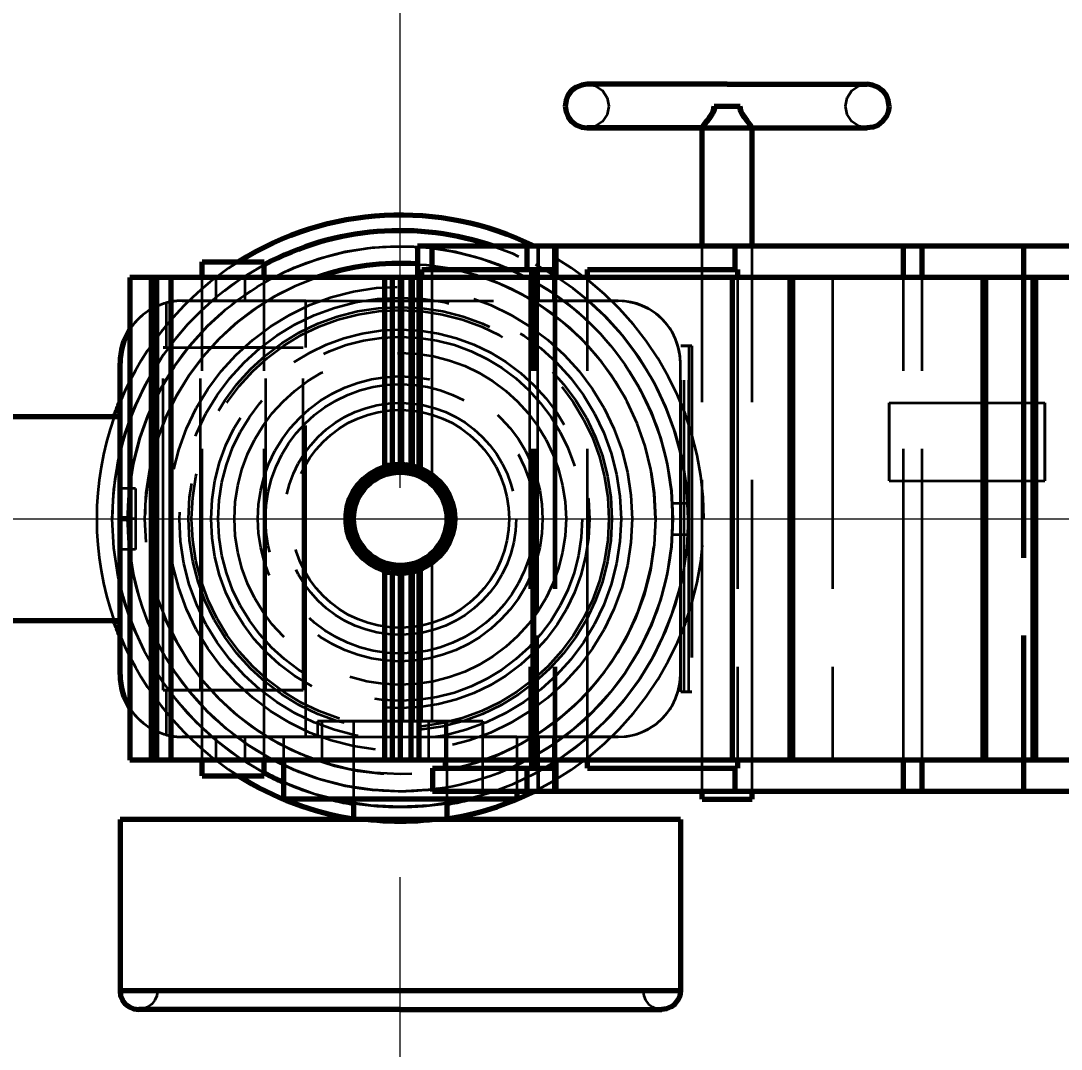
# Model space of a CAD drawing. Header units: millimetres. Extents: x 0 to 2208, y 0 to 420.
# Drawn here: x 99.14 to 112.51, y 73.36 to 86.56 of the extents above; entities that cross this region are included whole.
import ezdxf

# ---------------------------------------------------------------- set-up
doc = ezdxf.new("R2010")
doc.units = ezdxf.units.MM
doc.linetypes.add('IRAM-E-TRAZOS', pattern=[5, 4, -1])
doc.linetypes.add('IRAM-F-TRAZO-PUNTO', pattern=[20, 15, -2, 1, -2])
for name, color, linetype, lineweight in [('01-VISIBLE', 7, 'CONTINUOUS', 70), ('02-OCULTA', 4, 'IRAM-E-TRAZOS', 35), ('03-EJE', 1, 'IRAM-F-TRAZO-PUNTO', 18), ('04-COTA', 3, 'CONTINUOUS', 18)]:
    doc.layers.add(name, color=color, linetype=linetype, lineweight=lineweight)
doc.styles.add('ISO3098', font='isocpeur.ttf')
doc.dimstyles.new('FLAMA-IRAM', dxfattribs={"dimtxt": 3.5, "dimasz": 3.5, "dimexe": 2, "dimexo": 1.5, "dimgap": 1, "dimtad": 1, "dimdec": 1, "dimtxsty": 'ISO3098', "dimblk": 'IRAM_FLECHA', "dimblk1": 'IRAM_FLECHA', "dimblk2": 'IRAM_FLECHA', "dimcen": 2.5, "dimclrd": 256, "dimclre": 256, "dimclrt": 256, "dimazin": 3, "dimtfac": 1, "dimtmove": 0, "dimatfit": 3, "dimlwd": 18, "dimlwe": 18})

# ---------------------------------------------------------------- blocks, each defined once
blk = doc.blocks.new('IRAM_FLECHA')
blk.add_solid([(0, 0), (-1, 0.125), (-1, -0.125)])

msp = doc.modelspace()

# ---------------------------------------------------------------- linework, layer by layer
at = {"layer": '01-VISIBLE'}
for p, q in [((107.893, 83.668), (107.893, 85.189)), ((108.533, 83.668), (108.533, 85.189)), ((104.419, 83.668), (104.233, 83.668)), ((104.233, 83.668), (104.233, 83.268)), ((104.419, 83.668), (104.419, 83.368)), ((105.639, 83.668), (104.419, 83.668)), ((105.639, 83.668), (105.639, 83.368)), ((106.011, 83.668), (105.639, 83.668)), ((108.315, 83.668), (106.011, 83.668)), ((106.011, 83.668), (106.011, 83.268)), ((108.315, 83.368), (108.315, 83.668)), ((110.481, 83.668), (108.315, 83.668)), ((110.481, 83.268), (110.481, 83.668)), ((110.719, 83.668), (110.481, 83.668)), ((110.719, 83.268), (110.719, 83.668)), ((114.071, 83.668), (110.719, 83.668)), ((101.467, 83.268), (101.467, 83.468)), ((102.267, 83.268), (102.267, 83.468)), ((104.289, 83.268), (104.289, 83.368)), ((104.289, 83.368), (104.419, 83.368)), ((104.419, 83.368), (105.639, 83.368)), ((105.639, 83.368), (105.986, 83.368)), ((105.702, 83.268), (105.702, 83.368)), ((105.714, 83.268), (105.714, 83.368)), ((105.725, 83.268), (105.725, 83.368)), ((105.736, 83.268), (105.736, 83.368)), ((105.746, 83.268), (105.746, 83.368)), ((105.986, 83.368), (105.986, 83.268)), ((106.417, 83.268), (106.417, 83.368)), ((106.417, 83.368), (108.315, 83.368)), ((108.315, 83.368), (108.348, 83.368)), ((108.348, 83.368), (108.348, 83.268)), ((100.813, 83.268), (100.541, 83.268)), ((100.541, 83.268), (100.541, 77.068)), ((100.881, 83.268), (100.813, 83.268)), ((100.813, 83.268), (100.813, 77.068)), ((101.067, 83.268), (100.881, 83.268)), ((100.881, 83.268), (100.881, 77.068)), ((103.809, 83.268), (101.067, 83.268)), ((101.067, 83.268), (101.067, 77.068)), ((103.911, 83.268), (103.809, 83.268)), ((103.809, 83.268), (103.809, 80.837)), ((104.013, 83.268), (103.911, 83.268)), ((103.911, 83.268), (103.911, 80.86)), ((104.149, 83.268), (104.013, 83.268)), ((104.013, 83.268), (104.013, 80.868)), ((104.251, 83.268), (104.149, 83.268)), ((104.149, 83.268), (104.149, 80.854)), ((108.281, 83.268), (104.251, 83.268)), ((104.251, 83.268), (104.251, 80.826)), ((108.281, 77.068), (108.281, 83.268)), ((109.025, 83.268), (108.281, 83.268)), ((109.025, 77.068), (109.025, 83.268)), ((109.059, 83.268), (109.025, 83.268)), ((111.497, 83.268), (109.059, 83.268)), ((109.059, 77.068), (109.059, 83.268)), ((111.531, 83.268), (111.497, 83.268)), ((111.497, 83.268), (111.497, 77.068)), ((112.141, 83.268), (111.531, 83.268)), ((111.531, 83.268), (111.531, 77.068)), ((112.175, 83.268), (112.141, 83.268)), ((112.141, 83.268), (112.141, 77.068)), ((112.751, 83.268), (112.175, 83.268)), ((112.175, 83.268), (112.175, 77.068)), ((100.413, 80.168), (100.413, 82.168)), ((100.413, 81.478), (98.833, 81.478)), ((100.413, 78.168), (100.413, 80.168)), ((100.541, 80.168), (100.413, 80.168)), ((103.809, 79.498), (103.809, 77.068)), ((103.911, 79.475), (103.911, 77.068)), ((104.013, 79.468), (104.013, 77.068)), ((104.149, 79.481), (104.149, 77.068)), ((104.251, 79.509), (104.251, 77.068)), ((100.413, 78.858), (98.833, 78.858)), ((100.813, 77.068), (100.541, 77.068)), ((100.881, 77.068), (100.813, 77.068)), ((101.067, 77.068), (100.881, 77.068)), ((103.809, 77.068), (101.067, 77.068)), ((101.467, 76.868), (101.467, 77.068)), ((102.267, 76.868), (102.267, 77.068)), ((102.513, 77.068), (102.513, 76.568)), ((103.911, 77.068), (103.809, 77.068)), ((104.013, 77.068), (103.911, 77.068)), ((104.149, 77.068), (104.013, 77.068)), ((104.251, 77.068), (104.149, 77.068)), ((108.281, 77.068), (104.251, 77.068)), ((104.591, 77.068), (104.591, 76.968)), ((105.702, 76.968), (105.702, 77.068)), ((105.714, 76.968), (105.714, 77.068)), ((105.725, 76.968), (105.725, 77.068)), ((105.736, 76.968), (105.736, 77.068)), ((105.746, 76.968), (105.746, 77.068)), ((105.986, 77.068), (105.986, 76.968)), ((106.011, 77.068), (106.011, 76.668)), ((106.417, 76.968), (106.417, 77.068)), ((109.025, 77.068), (108.281, 77.068)), ((108.348, 77.068), (108.348, 76.968)), ((109.059, 77.068), (109.025, 77.068)), ((111.497, 77.068), (109.059, 77.068)), ((110.481, 76.668), (110.481, 77.068)), ((110.719, 76.668), (110.719, 77.068)), ((111.531, 77.068), (111.497, 77.068)), ((112.141, 77.068), (111.531, 77.068)), ((112.175, 77.068), (112.141, 77.068)), ((112.751, 77.068), (112.175, 77.068)), ((104.427, 76.968), (105.639, 76.968)), ((104.427, 76.968), (104.427, 76.668)), ((105.639, 76.968), (105.986, 76.968)), ((105.639, 76.968), (105.639, 76.668)), ((106.417, 76.968), (108.315, 76.968)), ((108.315, 76.668), (108.315, 76.968)), ((108.315, 76.968), (108.348, 76.968)), ((105.639, 76.668), (104.427, 76.668)), ((105.513, 76.668), (105.513, 76.568)), ((106.011, 76.668), (105.639, 76.668)), ((108.315, 76.668), (106.011, 76.668)), ((107.893, 76.568), (107.893, 76.668)), ((110.481, 76.668), (108.315, 76.668)), ((108.533, 76.568), (108.533, 76.668)), ((110.719, 76.668), (110.481, 76.668)), ((114.071, 76.668), (110.719, 76.668)), ((103.413, 76.568), (103.413, 76.308)), ((104.613, 76.568), (104.613, 76.308)), ((100.413, 76.308), (100.413, 74.108)), ((107.613, 76.308), (107.613, 74.108))]:
    msp.add_line(p, q, dxfattribs=at)
for points in [[(106.413, 85.748), (106.341, 85.738), (106.273, 85.71), (106.215, 85.666), (106.171, 85.608), (106.143, 85.54), (106.133, 85.468)], [(108.213, 85.748), (108.113, 85.748), (108.013, 85.748), (107.913, 85.748), (107.813, 85.748), (107.713, 85.748), (107.613, 85.748), (107.513, 85.748), (107.413, 85.748), (107.313, 85.748), (107.213, 85.748), (107.113, 85.748), (107.013, 85.748), (106.913, 85.748), (106.813, 85.748), (106.713, 85.748), (106.613, 85.748), (106.513, 85.748), (106.413, 85.748)], [(108.213, 85.748), (108.313, 85.748), (108.413, 85.748), (108.513, 85.748), (108.613, 85.748), (108.713, 85.748), (108.813, 85.748), (108.913, 85.748), (109.013, 85.748), (109.113, 85.748), (109.213, 85.748), (109.313, 85.748), (109.413, 85.748), (109.513, 85.748), (109.613, 85.748), (109.713, 85.748), (109.813, 85.748), (109.913, 85.748), (110.013, 85.748)], [(110.293, 85.468), (110.283, 85.54), (110.255, 85.608), (110.211, 85.666), (110.153, 85.71), (110.085, 85.738), (110.013, 85.748)], [(110.013, 85.748), (110.013, 85.748), (110.013, 85.748), (110.013, 85.748), (110.013, 85.748), (110.013, 85.748), (110.013, 85.748)], [(106.133, 85.468), (106.143, 85.395), (106.171, 85.328), (106.215, 85.27), (106.273, 85.225), (106.341, 85.197), (106.413, 85.188)], [(107.893, 85.189), (107.922, 85.234), (107.954, 85.277), (107.986, 85.321), (108.015, 85.366), (108.037, 85.415), (108.047, 85.468)], [(108.047, 85.468), (108.074, 85.468), (108.102, 85.468), (108.13, 85.468), (108.158, 85.468), (108.185, 85.468), (108.213, 85.468)], [(108.213, 85.468), (108.241, 85.468), (108.268, 85.468), (108.296, 85.468), (108.324, 85.468), (108.352, 85.468), (108.379, 85.468)], [(108.533, 85.189), (108.504, 85.234), (108.472, 85.277), (108.44, 85.321), (108.411, 85.366), (108.389, 85.415), (108.379, 85.468)], [(110.293, 85.468), (110.283, 85.395), (110.255, 85.328), (110.211, 85.27), (110.153, 85.225), (110.085, 85.197), (110.013, 85.188)], [(107.893, 85.188), (107.787, 85.188), (107.682, 85.188), (107.576, 85.188), (107.47, 85.188), (107.364, 85.188), (107.259, 85.188), (107.153, 85.188), (107.047, 85.188), (106.942, 85.188), (106.836, 85.188), (106.73, 85.188), (106.624, 85.188), (106.519, 85.188), (106.413, 85.188)], [(106.413, 85.188), (106.514, 85.188), (106.615, 85.188), (106.716, 85.188), (106.817, 85.188), (106.917, 85.188), (107.018, 85.188), (107.119, 85.188), (107.22, 85.188), (107.321, 85.188), (107.422, 85.188), (107.523, 85.188), (107.624, 85.188), (107.725, 85.188), (107.825, 85.188), (107.926, 85.188), (108.027, 85.188), (108.128, 85.188), (108.229, 85.188), (108.33, 85.188), (108.431, 85.188), (108.532, 85.188)], [(107.894, 85.188), (107.894, 85.188), (107.894, 85.188), (107.893, 85.188), (107.893, 85.188), (107.893, 85.189), (107.893, 85.189)], [(108.532, 85.188), (108.532, 85.188), (108.532, 85.188), (108.533, 85.188), (108.533, 85.188), (108.533, 85.189), (108.533, 85.189)], [(108.533, 85.188), (108.639, 85.188), (108.744, 85.188), (108.85, 85.188), (108.956, 85.188), (109.062, 85.188), (109.167, 85.188), (109.273, 85.188), (109.379, 85.188), (109.484, 85.188), (109.59, 85.188), (109.696, 85.188), (109.802, 85.188), (109.907, 85.188), (110.013, 85.188)], [(101.467, 83.468), (101.534, 83.468), (101.6, 83.468), (101.667, 83.468), (101.734, 83.468), (101.8, 83.468), (101.867, 83.468)], [(101.867, 83.468), (101.934, 83.468), (102, 83.468), (102.067, 83.468), (102.134, 83.468), (102.2, 83.468), (102.267, 83.468)], [(103.809, 79.498), (103.712, 79.537), (103.622, 79.59), (103.54, 79.655), (103.468, 79.732), (103.408, 79.817), (103.362, 79.911), (103.333, 80.012), (103.318, 80.115), (103.318, 80.22), (103.333, 80.323), (103.362, 80.424), (103.408, 80.518), (103.468, 80.604), (103.54, 80.68), (103.622, 80.745), (103.712, 80.798), (103.809, 80.837)], [(103.911, 80.86), (103.928, 80.862), (103.945, 80.864), (103.962, 80.866), (103.979, 80.867), (103.996, 80.867), (104.013, 80.868)], [(104.013, 80.868), (104.036, 80.867), (104.059, 80.866), (104.081, 80.864), (104.104, 80.862), (104.127, 80.858), (104.149, 80.854)], [(104.149, 80.854), (104.166, 80.851), (104.183, 80.846), (104.201, 80.842), (104.217, 80.837), (104.234, 80.832), (104.251, 80.826)], [(104.251, 80.826), (104.348, 80.781), (104.438, 80.723), (104.518, 80.652), (104.586, 80.57), (104.64, 80.477), (104.68, 80.378), (104.704, 80.274), (104.713, 80.168)], [(104.713, 80.168), (104.704, 80.061), (104.68, 79.957), (104.64, 79.858), (104.586, 79.765), (104.518, 79.683), (104.438, 79.612), (104.348, 79.554), (104.251, 79.509)], [(104.013, 79.468), (103.996, 79.468), (103.979, 79.468), (103.962, 79.469), (103.945, 79.471), (103.928, 79.473), (103.911, 79.475)], [(104.149, 79.481), (104.127, 79.477), (104.104, 79.474), (104.081, 79.471), (104.059, 79.469), (104.036, 79.468), (104.013, 79.468)], [(104.251, 79.509), (104.234, 79.503), (104.217, 79.498), (104.201, 79.493), (104.183, 79.489), (104.166, 79.485), (104.149, 79.481)], [(104.295, 79.527), (104.294, 79.527), (104.293, 79.526), (104.292, 79.526), (104.291, 79.525), (104.29, 79.525), (104.289, 79.524)], [(101.467, 76.868), (101.534, 76.868), (101.6, 76.868), (101.667, 76.868), (101.734, 76.868), (101.8, 76.868), (101.867, 76.868)], [(101.867, 76.868), (101.934, 76.868), (102, 76.868), (102.067, 76.868), (102.134, 76.868), (102.2, 76.868), (102.267, 76.868)], [(105.513, 76.568), (105.413, 76.568), (105.313, 76.568), (105.213, 76.568), (105.113, 76.568), (105.013, 76.568), (104.913, 76.568), (104.813, 76.568), (104.713, 76.568), (104.613, 76.568), (104.513, 76.568), (104.413, 76.568), (104.313, 76.568), (104.213, 76.568), (104.113, 76.568), (104.013, 76.568), (103.913, 76.568), (103.813, 76.568), (103.713, 76.568), (103.613, 76.568), (103.513, 76.568), (103.413, 76.568), (103.313, 76.568), (103.213, 76.568), (103.113, 76.568), (103.013, 76.568), (102.913, 76.568), (102.813, 76.568), (102.713, 76.568), (102.613, 76.568), (102.513, 76.568)], [(107.893, 76.568), (107.946, 76.568), (108, 76.568), (108.053, 76.568), (108.106, 76.568), (108.16, 76.568), (108.213, 76.568)], [(108.213, 76.568), (108.266, 76.568), (108.32, 76.568), (108.373, 76.568), (108.426, 76.568), (108.48, 76.568), (108.533, 76.568)], [(107.613, 76.308), (107.513, 76.308), (107.413, 76.308), (107.313, 76.308), (107.213, 76.308), (107.113, 76.308), (107.013, 76.308), (106.913, 76.308), (106.813, 76.308), (106.713, 76.308), (106.613, 76.308), (106.513, 76.308), (106.413, 76.308), (106.313, 76.308), (106.213, 76.308), (106.113, 76.308), (106.013, 76.308), (105.913, 76.308), (105.813, 76.308), (105.713, 76.308), (105.613, 76.308), (105.513, 76.308), (105.413, 76.308), (105.313, 76.308), (105.213, 76.308), (105.113, 76.308), (105.013, 76.308), (104.913, 76.308), (104.813, 76.308), (104.713, 76.308), (104.613, 76.308), (104.513, 76.308), (104.413, 76.308), (104.313, 76.308), (104.213, 76.308), (104.113, 76.308), (104.013, 76.308), (103.913, 76.308), (103.813, 76.308), (103.713, 76.308), (103.613, 76.308), (103.513, 76.308), (103.413, 76.308), (103.313, 76.308), (103.213, 76.308), (103.113, 76.308), (103.013, 76.308), (102.913, 76.308), (102.813, 76.308), (102.713, 76.308), (102.613, 76.308), (102.513, 76.308), (102.413, 76.308), (102.313, 76.308), (102.213, 76.308), (102.113, 76.308), (102.013, 76.308), (101.913, 76.308), (101.813, 76.308), (101.713, 76.308), (101.613, 76.308), (101.513, 76.308), (101.413, 76.308), (101.313, 76.308), (101.213, 76.308), (101.113, 76.308), (101.013, 76.308), (100.913, 76.308), (100.813, 76.308), (100.713, 76.308), (100.613, 76.308), (100.513, 76.308), (100.413, 76.308)], [(104.013, 74.108), (103.913, 74.108), (103.813, 74.108), (103.713, 74.108), (103.613, 74.108), (103.513, 74.108), (103.413, 74.108), (103.313, 74.108), (103.213, 74.108), (103.113, 74.108), (103.013, 74.108), (102.913, 74.108), (102.813, 74.108), (102.713, 74.108), (102.613, 74.108), (102.513, 74.108), (102.413, 74.108), (102.313, 74.108), (102.213, 74.108), (102.113, 74.108), (102.013, 74.108), (101.913, 74.108), (101.813, 74.108), (101.713, 74.108), (101.613, 74.108), (101.513, 74.108), (101.413, 74.108), (101.313, 74.108), (101.213, 74.108), (101.113, 74.108), (101.013, 74.108), (100.913, 74.108), (100.813, 74.108), (100.713, 74.108), (100.613, 74.108), (100.513, 74.108), (100.413, 74.108)], [(100.413, 74.108), (100.421, 74.045), (100.445, 73.988), (100.483, 73.938), (100.533, 73.9), (100.591, 73.876), (100.653, 73.868)], [(107.613, 74.108), (107.513, 74.108), (107.413, 74.108), (107.313, 74.108), (107.213, 74.108), (107.113, 74.108), (107.013, 74.108), (106.913, 74.108), (106.813, 74.108), (106.713, 74.108), (106.613, 74.108), (106.513, 74.108), (106.413, 74.108), (106.313, 74.108), (106.213, 74.108), (106.113, 74.108), (106.013, 74.108), (105.913, 74.108), (105.813, 74.108), (105.713, 74.108), (105.613, 74.108), (105.513, 74.108), (105.413, 74.108), (105.313, 74.108), (105.213, 74.108), (105.113, 74.108), (105.013, 74.108), (104.913, 74.108), (104.813, 74.108), (104.713, 74.108), (104.613, 74.108), (104.513, 74.108), (104.413, 74.108), (104.313, 74.108), (104.213, 74.108), (104.113, 74.108), (104.013, 74.108)], [(107.613, 74.108), (107.605, 74.045), (107.581, 73.988), (107.543, 73.938), (107.493, 73.9), (107.435, 73.876), (107.373, 73.868)], [(104.013, 73.868), (103.911, 73.868), (103.809, 73.868), (103.708, 73.868), (103.606, 73.868), (103.504, 73.868), (103.402, 73.868), (103.3, 73.868), (103.198, 73.868), (103.097, 73.868), (102.995, 73.868), (102.893, 73.868), (102.791, 73.868), (102.689, 73.868), (102.588, 73.868), (102.486, 73.868), (102.384, 73.868), (102.282, 73.868), (102.18, 73.868), (102.078, 73.868), (101.977, 73.868), (101.875, 73.868), (101.773, 73.868), (101.671, 73.868), (101.569, 73.868), (101.468, 73.868), (101.366, 73.868), (101.264, 73.868), (101.162, 73.868), (101.06, 73.868), (100.958, 73.868), (100.857, 73.868), (100.755, 73.868), (100.653, 73.868)], [(100.653, 73.868), (100.653, 73.868), (100.653, 73.868), (100.653, 73.868), (100.653, 73.868), (100.653, 73.868), (100.653, 73.868)], [(104.013, 73.868), (104.115, 73.868), (104.217, 73.868), (104.318, 73.868), (104.42, 73.868), (104.522, 73.868), (104.624, 73.868), (104.726, 73.868), (104.828, 73.868), (104.929, 73.868), (105.031, 73.868), (105.133, 73.868), (105.235, 73.868), (105.337, 73.868), (105.438, 73.868), (105.54, 73.868), (105.642, 73.868), (105.744, 73.868), (105.846, 73.868), (105.948, 73.868), (106.049, 73.868), (106.151, 73.868), (106.253, 73.868), (106.355, 73.868), (106.457, 73.868), (106.558, 73.868), (106.66, 73.868), (106.762, 73.868), (106.864, 73.868), (106.966, 73.868), (107.068, 73.868), (107.169, 73.868), (107.271, 73.868), (107.373, 73.868)]]:
    msp.add_lwpolyline(points, dxfattribs=at)
for radius in [0.64, 0.6]:
    msp.add_circle((104.013, 80.168), radius, dxfattribs=at)
for centre, radius, start, end in [((104.013, 80.168), 19.36, 10.4155, 174.8435), ((104.013, 80.168), 19.12, 10.5477, 174.7786), ((104.013, 80.168), 19, 10.6151, 174.7456), ((104.013, 80.168), 3.9, 63.823, 122.2042), ((104.013, 80.168), 3.7, 71.0754, 118.1572), ((104.013, 80.168), 3.28, 86.1541, 109.0697), ((101.213, 82.168), 0.8, 147.1401, 180), ((104.013, 80.168), 3.9, 157.3801, 160.3729), ((104.013, 80.168), 0.7, 98.3786, 106.9435), ((104.013, 80.168), 0.7, -106.9435, -98.3786), ((104.013, 80.168), 3.9, -160.3729, -157.3801), ((104.013, 80.168), 19.36, -174.8435, -10.4155), ((104.013, 80.168), 19.12, -174.7786, -10.5477), ((104.013, 80.168), 19, -174.7456, -10.6151), ((101.213, 78.168), 0.8, 180, -147.1401), ((104.013, 80.168), 3.9, -122.2042, -98.8499), ((104.013, 80.168), 3.7, -118.1572, -113.9165), ((104.013, 80.168), 3.9, -81.1501, -63.823), ((104.013, 80.168), 3.7, -103.3512, -99.3324), ((104.013, 80.168), 3.7, -80.6676, -76.6488)]:
    msp.add_arc(centre, radius, start, end, dxfattribs=at)
at = {"layer": '02-OCULTA'}
for p, q in [((104.233, 83.668), (104.419, 83.668)), ((104.419, 83.668), (105.775, 83.668)), ((104.419, 83.668), (104.419, 80.738)), ((105.775, 83.668), (105.775, 76.668)), ((105.775, 83.668), (105.791, 83.668)), ((105.791, 83.668), (105.791, 82.968)), ((105.791, 83.668), (105.977, 83.668)), ((105.977, 83.668), (105.977, 82.968)), ((105.977, 83.668), (112.005, 83.668)), ((107.893, 76.668), (107.893, 83.668)), ((107.893, 76.668), (107.893, 83.668)), ((108.533, 76.668), (108.533, 83.668)), ((108.533, 76.668), (108.533, 83.668)), ((112.005, 83.668), (112.039, 83.668)), ((112.005, 83.668), (112.005, 76.668)), ((112.039, 83.668), (112.717, 83.668)), ((112.039, 83.668), (112.039, 76.668)), ((105.702, 83.368), (104.289, 83.368)), ((105.714, 83.368), (105.702, 83.368)), ((105.725, 83.368), (105.714, 83.368)), ((105.736, 83.368), (105.725, 83.368)), ((105.746, 83.368), (105.736, 83.368)), ((105.986, 83.368), (105.746, 83.368)), ((108.348, 83.368), (106.417, 83.368)), ((100.541, 83.268), (100.881, 83.268)), ((100.881, 83.268), (101.067, 83.268)), ((100.881, 83.268), (100.881, 77.068)), ((100.881, 83.268), (100.881, 77.068)), ((101.067, 83.268), (101.643, 83.268)), ((101.067, 83.268), (101.067, 82.954)), ((101.467, 77.068), (101.467, 83.268)), ((101.467, 77.068), (101.467, 83.268)), ((101.643, 83.268), (102.015, 83.268)), ((101.643, 83.268), (101.643, 82.968)), ((102.015, 83.268), (103.911, 83.268)), ((102.015, 83.268), (102.015, 82.968)), ((102.267, 77.068), (102.267, 83.268)), ((102.267, 77.068), (102.267, 83.268)), ((103.911, 83.268), (104.047, 83.268)), ((103.911, 83.268), (103.911, 80.86)), ((104.047, 83.268), (104.183, 83.268)), ((104.047, 83.268), (104.047, 80.867)), ((104.183, 83.268), (105.673, 83.268)), ((104.183, 83.268), (104.183, 80.847)), ((104.233, 83.268), (104.233, 80.832)), ((104.289, 80.811), (104.289, 83.268)), ((105.673, 83.268), (109.567, 83.268)), ((105.673, 83.268), (105.673, 77.068)), ((105.702, 77.068), (105.702, 83.268)), ((105.714, 77.068), (105.714, 83.268)), ((105.725, 77.068), (105.725, 83.268)), ((105.736, 77.068), (105.736, 83.268)), ((105.746, 77.068), (105.746, 83.268)), ((105.986, 83.268), (105.986, 77.068)), ((106.011, 83.268), (106.011, 77.068)), ((106.417, 77.068), (106.417, 83.268)), ((108.348, 83.268), (108.348, 77.068)), ((109.567, 83.268), (123.113, 83.268)), ((109.567, 83.268), (109.567, 77.068)), ((110.481, 77.068), (110.481, 83.268)), ((110.719, 77.068), (110.719, 83.268)), ((101.006, 82.94), (101.006, 82.368)), ((101.213, 82.968), (106.813, 82.968)), ((101.213, 82.968), (106.813, 82.968)), ((101.643, 82.968), (101.213, 82.968)), ((101.213, 82.968), (102.799, 82.968)), ((102.015, 82.968), (101.643, 82.968)), ((102.799, 82.968), (102.015, 82.968)), ((102.799, 77.368), (102.799, 82.968)), ((105.776, 82.968), (106.813, 82.968)), ((105.791, 82.968), (105.776, 82.968)), ((105.776, 82.968), (105.776, 77.368)), ((105.977, 82.968), (105.791, 82.968)), ((106.813, 82.968), (105.977, 82.968)), ((100.967, 77.968), (100.967, 82.368)), ((100.967, 82.368), (102.767, 82.368)), ((100.967, 77.968), (100.967, 82.368)), ((101.006, 82.368), (100.967, 82.368)), ((100.967, 77.968), (100.967, 82.368)), ((101.006, 82.368), (102.767, 82.368)), ((101.447, 77.968), (101.447, 82.368)), ((102.287, 77.968), (102.287, 82.368)), ((102.767, 77.968), (102.767, 82.368)), ((102.767, 77.968), (102.767, 82.368)), ((107.619, 77.948), (107.619, 82.388)), ((107.619, 82.388), (107.659, 82.388)), ((107.719, 82.388), (107.619, 82.388)), ((107.659, 77.948), (107.659, 82.388)), ((107.659, 82.388), (107.759, 82.388)), ((107.719, 77.948), (107.719, 82.388)), ((107.719, 82.388), (107.719, 77.948)), ((107.759, 82.388), (107.719, 82.388)), ((107.759, 82.388), (107.759, 77.948)), ((107.759, 82.388), (107.759, 77.948)), ((100.413, 80.559), (100.413, 82.168)), ((107.613, 78.168), (107.613, 82.168)), ((107.613, 78.168), (107.613, 82.168)), ((107.613, 78.168), (107.613, 82.168)), ((110.293, 81.658), (112.293, 81.658)), ((110.293, 80.658), (112.293, 80.658)), ((100.613, 80.559), (100.413, 80.559)), ((100.613, 80.559), (100.613, 79.776)), ((107.513, 80.368), (107.708, 80.368)), ((107.513, 80.368), (107.708, 80.368)), ((107.513, 79.968), (107.513, 80.368)), ((107.513, 79.968), (107.513, 80.368)), ((100.613, 80.168), (100.541, 80.168)), ((107.513, 79.968), (107.708, 79.968)), ((107.513, 79.968), (107.708, 79.968)), ((100.413, 78.168), (100.413, 79.776)), ((100.613, 79.776), (100.413, 79.776)), ((104.419, 79.597), (104.419, 77.568)), ((103.911, 79.475), (103.911, 77.568)), ((104.047, 79.468), (104.047, 77.568)), ((104.183, 79.489), (104.183, 77.568)), ((104.233, 79.503), (104.233, 77.568)), ((104.289, 77.568), (104.289, 79.524)), ((100.967, 77.968), (102.767, 77.968)), ((101.006, 77.968), (100.967, 77.968)), ((101.006, 77.968), (101.006, 77.395)), ((101.006, 77.968), (102.767, 77.968)), ((107.619, 77.948), (107.659, 77.948)), ((107.719, 77.948), (107.619, 77.948)), ((107.659, 77.948), (107.759, 77.948)), ((107.759, 77.948), (107.719, 77.948)), ((102.952, 77.568), (102.952, 77.368)), ((102.952, 77.568), (105.074, 77.568)), ((103.006, 77.568), (103.911, 77.568)), ((103.006, 77.568), (103.006, 77.068)), ((103.413, 77.568), (103.413, 76.568)), ((103.413, 77.568), (103.413, 76.568)), ((103.911, 77.568), (104.047, 77.568)), ((104.013, 77.568), (104.013, 77.368)), ((104.047, 77.568), (104.183, 77.568)), ((104.183, 77.568), (104.378, 77.568)), ((104.233, 77.568), (104.419, 77.568)), ((104.289, 77.568), (104.233, 77.568)), ((104.591, 77.568), (104.289, 77.568)), ((104.378, 77.568), (104.378, 77.068)), ((104.419, 77.568), (105.068, 77.568)), ((104.591, 77.568), (104.591, 77.068)), ((104.613, 77.568), (104.613, 76.568)), ((104.613, 77.568), (104.613, 76.568)), ((105.068, 77.568), (105.068, 76.668)), ((105.074, 77.568), (105.074, 77.368)), ((101.067, 77.381), (101.067, 77.068)), ((101.213, 77.368), (102.952, 77.368)), ((101.213, 77.368), (104.013, 77.368)), ((101.643, 77.368), (101.213, 77.368)), ((101.213, 77.368), (102.799, 77.368)), ((101.643, 77.368), (101.643, 77.068)), ((102.015, 77.368), (101.643, 77.368)), ((102.799, 77.368), (102.015, 77.368)), ((102.015, 77.368), (102.015, 77.068)), ((102.513, 77.368), (102.513, 77.068)), ((104.013, 77.368), (106.813, 77.368)), ((105.074, 77.368), (106.813, 77.368)), ((105.513, 77.368), (105.513, 76.668)), ((105.776, 77.368), (106.813, 77.368)), ((105.791, 77.368), (105.776, 77.368)), ((105.977, 77.368), (105.791, 77.368)), ((105.791, 77.368), (105.791, 76.668)), ((105.977, 77.368), (105.977, 76.668)), ((106.813, 77.368), (105.977, 77.368)), ((100.541, 77.068), (100.881, 77.068)), ((100.881, 77.068), (101.067, 77.068)), ((101.067, 77.068), (101.643, 77.068)), ((101.643, 77.068), (102.015, 77.068)), ((102.015, 77.068), (103.006, 77.068)), ((104.378, 77.068), (105.673, 77.068)), ((105.673, 77.068), (109.567, 77.068)), ((109.567, 77.068), (123.113, 77.068)), ((105.702, 76.968), (104.591, 76.968)), ((105.714, 76.968), (105.702, 76.968)), ((105.725, 76.968), (105.714, 76.968)), ((105.736, 76.968), (105.725, 76.968)), ((105.746, 76.968), (105.736, 76.968)), ((105.986, 76.968), (105.746, 76.968)), ((108.348, 76.968), (106.417, 76.968)), ((105.068, 76.668), (105.775, 76.668)), ((105.775, 76.668), (105.791, 76.668)), ((105.791, 76.668), (105.977, 76.668)), ((105.977, 76.668), (112.005, 76.668)), ((112.005, 76.668), (112.039, 76.668)), ((112.039, 76.668), (112.717, 76.668))]:
    msp.add_line(p, q, dxfattribs=at)
for points in [[(110.013, 85.748), (109.91, 85.748), (109.807, 85.748), (109.704, 85.748), (109.602, 85.748), (109.499, 85.748), (109.396, 85.748), (109.293, 85.748), (109.19, 85.748), (109.087, 85.748), (108.984, 85.748), (108.882, 85.748), (108.779, 85.748), (108.676, 85.748), (108.573, 85.748), (108.47, 85.748), (108.367, 85.748), (108.264, 85.748), (108.162, 85.748), (108.059, 85.748), (107.956, 85.748), (107.853, 85.748), (107.75, 85.748), (107.647, 85.748), (107.544, 85.748), (107.442, 85.748), (107.339, 85.748), (107.236, 85.748), (107.133, 85.748), (107.03, 85.748), (106.927, 85.748), (106.824, 85.748), (106.722, 85.748), (106.619, 85.748), (106.516, 85.748), (106.413, 85.748)], [(106.413, 85.748), (106.52, 85.726), (106.611, 85.666), (106.672, 85.575), (106.693, 85.468), (106.672, 85.36), (106.611, 85.27), (106.52, 85.209), (106.413, 85.188)], [(110.013, 85.188), (109.906, 85.209), (109.815, 85.27), (109.754, 85.36), (109.733, 85.468), (109.754, 85.575), (109.815, 85.666), (109.906, 85.726), (110.013, 85.748)], [(108.071, 85.468), (108.062, 85.412), (108.039, 85.36), (108.009, 85.312), (107.974, 85.267), (107.937, 85.224), (107.894, 85.188)], [(108.047, 85.468), (108.074, 85.468), (108.102, 85.468), (108.13, 85.468), (108.158, 85.468), (108.185, 85.468), (108.213, 85.468)], [(108.355, 85.468), (108.308, 85.468), (108.26, 85.468), (108.213, 85.468), (108.166, 85.468), (108.118, 85.468), (108.071, 85.468)], [(108.071, 85.468), (108.094, 85.468), (108.118, 85.468), (108.142, 85.468), (108.166, 85.468), (108.189, 85.468), (108.213, 85.468)], [(108.213, 85.468), (108.241, 85.468), (108.268, 85.468), (108.296, 85.468), (108.324, 85.468), (108.352, 85.468), (108.379, 85.468)], [(108.213, 85.468), (108.237, 85.468), (108.26, 85.468), (108.284, 85.468), (108.308, 85.468), (108.332, 85.468), (108.355, 85.468)], [(108.355, 85.468), (108.364, 85.412), (108.387, 85.36), (108.417, 85.312), (108.452, 85.267), (108.489, 85.224), (108.532, 85.188)], [(107.894, 85.188), (107.894, 85.188), (107.894, 85.188), (107.894, 85.188), (107.893, 85.188), (107.893, 85.188), (107.893, 85.188)], [(108.532, 85.188), (108.532, 85.188), (108.532, 85.188), (108.532, 85.188), (108.533, 85.188), (108.533, 85.188), (108.533, 85.188)], [(108.532, 85.188), (108.638, 85.188), (108.743, 85.188), (108.849, 85.188), (108.955, 85.188), (109.061, 85.188), (109.167, 85.188), (109.272, 85.188), (109.378, 85.188), (109.484, 85.188), (109.59, 85.188), (109.696, 85.188), (109.801, 85.188), (109.907, 85.188), (110.013, 85.188)], [(107.513, 80.168), (107.512, 80.067), (107.507, 79.967), (107.5, 79.867), (107.49, 79.767), (107.477, 79.667), (107.461, 79.568), (107.443, 79.469), (107.421, 79.371), (107.397, 79.274), (107.37, 79.177), (107.34, 79.081), (107.308, 78.986), (107.272, 78.892), (107.234, 78.799), (107.194, 78.707), (107.151, 78.617), (107.105, 78.527), (107.057, 78.439), (107.006, 78.353), (106.952, 78.268), (106.897, 78.184), (106.839, 78.102), (106.778, 78.022), (106.716, 77.944), (106.651, 77.867), (106.584, 77.792), (106.514, 77.719), (106.443, 77.649), (106.37, 77.58), (106.295, 77.513), (106.218, 77.449), (106.139, 77.387), (106.058, 77.327), (105.976, 77.27), (105.892, 77.215), (105.806, 77.162), (105.719, 77.112), (105.631, 77.064), (105.541, 77.019), (105.45, 76.976), (105.358, 76.936), (105.265, 76.899), (105.171, 76.865), (105.075, 76.833), (104.979, 76.804), (104.882, 76.777), (104.785, 76.754), (104.687, 76.733), (104.588, 76.715), (104.488, 76.7), (104.389, 76.688), (104.289, 76.678), (104.189, 76.672), (104.088, 76.668), (103.988, 76.668), (103.887, 76.67), (103.787, 76.675), (103.687, 76.683), (103.587, 76.694), (103.488, 76.707), (103.389, 76.724), (103.29, 76.743), (103.192, 76.765), (103.095, 76.79), (102.998, 76.818), (102.903, 76.848), (102.808, 76.881), (102.714, 76.917), (102.622, 76.956), (102.53, 76.997), (102.44, 77.041), (102.351, 77.087), (102.263, 77.136), (102.177, 77.188), (102.092, 77.242), (102.009, 77.298), (101.927, 77.357), (101.848, 77.418), (101.77, 77.481), (101.694, 77.547), (101.619, 77.614), (101.547, 77.684), (101.477, 77.756), (101.409, 77.829), (101.343, 77.905), (101.279, 77.983), (101.217, 78.062), (101.158, 78.143), (101.101, 78.226), (101.047, 78.31), (100.994, 78.396), (100.945, 78.483), (100.898, 78.572), (100.853, 78.662), (100.811, 78.753), (100.772, 78.846), (100.736, 78.939), (100.702, 79.034), (100.671, 79.129), (100.642, 79.225), (100.617, 79.322), (100.594, 79.42), (100.574, 79.519), (100.557, 79.618), (100.542, 79.717), (100.531, 79.817), (100.522, 79.917), (100.516, 80.017), (100.513, 80.117), (100.513, 80.218), (100.516, 80.318), (100.522, 80.418), (100.531, 80.518), (100.542, 80.618), (100.556, 80.718), (100.574, 80.816), (100.594, 80.915), (100.617, 81.013), (100.642, 81.11), (100.671, 81.206), (100.702, 81.302), (100.736, 81.396), (100.772, 81.49), (100.811, 81.582), (100.853, 81.673), (100.898, 81.763), (100.945, 81.852), (100.995, 81.939), (101.047, 82.025), (101.101, 82.109), (101.158, 82.192), (101.217, 82.273), (101.279, 82.353), (101.343, 82.43), (101.409, 82.506), (101.477, 82.579), (101.547, 82.651), (101.619, 82.721), (101.694, 82.789), (101.77, 82.854), (101.848, 82.917), (101.927, 82.978), (102.009, 83.037), (102.092, 83.093), (102.177, 83.147), (102.263, 83.199), (102.351, 83.248), (102.44, 83.294), (102.53, 83.338), (102.622, 83.379), (102.714, 83.418), (102.808, 83.454), (102.903, 83.487), (102.998, 83.517), (103.095, 83.545), (103.192, 83.57), (103.29, 83.592), (103.389, 83.611), (103.488, 83.628), (103.587, 83.642), (103.687, 83.652), (103.787, 83.66), (103.887, 83.665), (103.988, 83.667), (104.088, 83.667), (104.189, 83.663), (104.289, 83.657), (104.389, 83.647), (104.488, 83.635), (104.588, 83.62), (104.687, 83.602), (104.785, 83.581), (104.882, 83.558), (104.979, 83.531), (105.075, 83.502), (105.171, 83.471), (105.265, 83.436), (105.358, 83.399), (105.45, 83.359), (105.541, 83.316), (105.631, 83.271), (105.719, 83.223), (105.806, 83.173), (105.892, 83.121), (105.976, 83.065), (106.058, 83.008), (106.139, 82.948), (106.218, 82.886), (106.295, 82.822), (106.37, 82.755), (106.443, 82.686), (106.514, 82.616), (106.584, 82.543), (106.651, 82.468), (106.716, 82.392), (106.778, 82.313), (106.839, 82.233), (106.897, 82.151), (106.952, 82.067), (107.006, 81.982), (107.057, 81.896), (107.105, 81.808), (107.151, 81.718), (107.194, 81.628), (107.234, 81.536), (107.272, 81.443), (107.308, 81.349), (107.34, 81.254), (107.37, 81.158), (107.397, 81.061), (107.421, 80.964), (107.443, 80.866), (107.461, 80.767), (107.477, 80.668), (107.49, 80.568), (107.5, 80.468), (107.507, 80.368), (107.512, 80.268), (107.513, 80.168)], [(108.533, 83.668), (108.426, 83.668), (108.32, 83.668), (108.213, 83.668), (108.106, 83.668), (108, 83.668), (107.893, 83.668)], [(107.893, 83.668), (107.946, 83.668), (108, 83.668), (108.053, 83.668), (108.106, 83.668), (108.16, 83.668), (108.213, 83.668)], [(108.213, 83.668), (108.266, 83.668), (108.32, 83.668), (108.373, 83.668), (108.426, 83.668), (108.48, 83.668), (108.533, 83.668)], [(102.267, 83.468), (102.167, 83.468), (102.067, 83.468), (101.967, 83.468), (101.867, 83.468), (101.767, 83.468), (101.667, 83.468), (101.567, 83.468), (101.467, 83.468)], [(102.267, 83.268), (102.167, 83.268), (102.067, 83.268), (101.967, 83.268), (101.867, 83.268), (101.767, 83.268), (101.667, 83.268), (101.567, 83.268), (101.467, 83.268)], [(101.467, 83.268), (101.534, 83.268), (101.6, 83.268), (101.667, 83.268), (101.734, 83.268), (101.8, 83.268), (101.867, 83.268)], [(101.867, 83.268), (101.934, 83.268), (102, 83.268), (102.067, 83.268), (102.134, 83.268), (102.2, 83.268), (102.267, 83.268)], [(101.067, 82.954), (101.057, 82.952), (101.046, 82.95), (101.036, 82.948), (101.026, 82.945), (101.016, 82.943), (101.006, 82.94)], [(101.213, 82.968), (101.189, 82.967), (101.164, 82.966), (101.14, 82.964), (101.115, 82.962), (101.091, 82.958), (101.067, 82.954)], [(107.613, 82.168), (107.605, 82.272), (107.585, 82.374), (107.551, 82.473), (107.505, 82.567), (107.447, 82.654), (107.379, 82.733), (107.3, 82.802), (107.212, 82.859), (107.119, 82.905), (107.02, 82.939), (106.917, 82.96), (106.813, 82.968)], [(100.967, 82.368), (101.067, 82.368), (101.167, 82.368), (101.267, 82.368), (101.367, 82.368), (101.467, 82.368), (101.567, 82.368), (101.667, 82.368), (101.767, 82.368), (101.867, 82.368), (101.967, 82.368), (102.067, 82.368), (102.167, 82.368), (102.267, 82.368), (102.367, 82.368), (102.467, 82.368), (102.567, 82.368), (102.667, 82.368), (102.767, 82.368)], [(102.287, 82.368), (102.182, 82.368), (102.077, 82.368), (101.972, 82.368), (101.867, 82.368), (101.762, 82.368), (101.657, 82.368), (101.552, 82.368), (101.447, 82.368)], [(101.447, 82.368), (101.517, 82.368), (101.587, 82.368), (101.657, 82.368), (101.727, 82.368), (101.797, 82.368), (101.867, 82.368)], [(101.867, 82.368), (101.937, 82.368), (102.007, 82.368), (102.077, 82.368), (102.147, 82.368), (102.217, 82.368), (102.287, 82.368)], [(110.293, 80.658), (110.293, 80.758), (110.293, 80.858), (110.293, 80.958), (110.293, 81.058), (110.293, 81.158), (110.293, 81.258), (110.293, 81.358), (110.293, 81.458), (110.293, 81.558), (110.293, 81.658)], [(110.293, 81.658), (110.293, 81.574), (110.293, 81.491), (110.293, 81.408), (110.293, 81.324), (110.293, 81.241), (110.293, 81.158)], [(112.293, 80.658), (112.293, 80.758), (112.293, 80.858), (112.293, 80.958), (112.293, 81.058), (112.293, 81.158), (112.293, 81.258), (112.293, 81.358), (112.293, 81.458), (112.293, 81.558), (112.293, 81.658)], [(112.293, 81.658), (112.293, 81.574), (112.293, 81.491), (112.293, 81.408), (112.293, 81.324), (112.293, 81.241), (112.293, 81.158)], [(100.413, 80.168), (100.413, 80.268), (100.413, 80.369), (100.413, 80.47), (100.413, 80.571), (100.413, 80.671), (100.413, 80.772), (100.413, 80.873), (100.413, 80.974), (100.413, 81.074), (100.413, 81.175), (100.413, 81.276), (100.413, 81.377), (100.413, 81.478)], [(100.413, 81.478), (100.413, 81.376), (100.413, 81.274), (100.413, 81.172), (100.413, 81.07), (100.413, 80.968), (100.413, 80.865), (100.413, 80.763), (100.413, 80.661), (100.413, 80.559)], [(110.293, 81.158), (110.293, 81.074), (110.293, 80.991), (110.293, 80.908), (110.293, 80.824), (110.293, 80.741), (110.293, 80.658)], [(112.293, 81.158), (112.293, 81.074), (112.293, 80.991), (112.293, 80.908), (112.293, 80.824), (112.293, 80.741), (112.293, 80.658)], [(103.911, 80.86), (103.809, 80.834), (103.713, 80.796), (103.621, 80.745), (103.538, 80.681), (103.469, 80.603), (103.41, 80.517), (103.363, 80.423), (103.332, 80.323), (103.318, 80.22), (103.318, 80.115), (103.332, 80.012), (103.363, 79.912), (103.41, 79.819), (103.469, 79.732), (103.538, 79.654), (103.621, 79.59), (103.713, 79.539), (103.809, 79.501), (103.911, 79.475)], [(104.047, 80.867), (104.024, 80.867), (104.002, 80.867), (103.979, 80.867), (103.956, 80.865), (103.934, 80.863), (103.911, 80.86)], [(104.183, 80.847), (104.161, 80.852), (104.138, 80.856), (104.115, 80.86), (104.093, 80.863), (104.07, 80.865), (104.047, 80.867)], [(104.713, 80.168), (104.705, 80.27), (104.683, 80.371), (104.645, 80.467), (104.595, 80.556), (104.531, 80.637), (104.457, 80.708), (104.373, 80.768), (104.281, 80.814), (104.183, 80.847)], [(104.233, 80.832), (104.242, 80.829), (104.252, 80.825), (104.261, 80.822), (104.271, 80.818), (104.28, 80.815), (104.289, 80.811)], [(104.419, 80.738), (104.39, 80.757), (104.36, 80.775), (104.33, 80.792), (104.298, 80.807), (104.266, 80.82), (104.233, 80.832)], [(104.289, 80.811), (104.379, 80.763), (104.462, 80.704), (104.535, 80.633), (104.598, 80.553), (104.647, 80.464), (104.683, 80.368), (104.705, 80.269), (104.713, 80.168)], [(100.613, 80.559), (100.613, 80.494), (100.613, 80.429), (100.613, 80.364), (100.613, 80.298), (100.613, 80.233), (100.613, 80.168)], [(100.413, 78.858), (100.413, 78.958), (100.413, 79.059), (100.413, 79.16), (100.413, 79.261), (100.413, 79.361), (100.413, 79.462), (100.413, 79.563), (100.413, 79.664), (100.413, 79.764), (100.413, 79.865), (100.413, 79.966), (100.413, 80.067), (100.413, 80.168)], [(100.613, 80.168), (100.613, 80.102), (100.613, 80.037), (100.613, 79.972), (100.613, 79.906), (100.613, 79.841), (100.613, 79.776)], [(104.183, 79.489), (104.281, 79.522), (104.373, 79.567), (104.457, 79.627), (104.531, 79.698), (104.595, 79.779), (104.645, 79.869), (104.683, 79.964), (104.705, 80.065), (104.713, 80.168)], [(104.713, 80.168), (104.705, 80.067), (104.683, 79.968), (104.648, 79.874), (104.599, 79.785), (104.538, 79.705), (104.466, 79.634), (104.384, 79.575), (104.295, 79.527)], [(100.413, 79.776), (100.413, 79.674), (100.413, 79.572), (100.413, 79.47), (100.413, 79.368), (100.413, 79.266), (100.413, 79.164), (100.413, 79.062), (100.413, 78.96), (100.413, 78.858)], [(104.233, 79.503), (104.266, 79.515), (104.298, 79.528), (104.33, 79.543), (104.36, 79.56), (104.39, 79.578), (104.419, 79.597)], [(103.911, 79.475), (103.934, 79.472), (103.956, 79.47), (103.979, 79.468), (104.002, 79.468), (104.024, 79.468), (104.047, 79.468)], [(104.047, 79.468), (104.07, 79.47), (104.093, 79.472), (104.115, 79.475), (104.138, 79.479), (104.161, 79.483), (104.183, 79.489)], [(104.289, 79.524), (104.28, 79.52), (104.271, 79.517), (104.261, 79.513), (104.252, 79.51), (104.242, 79.506), (104.233, 79.503)], [(106.813, 77.368), (106.917, 77.375), (107.02, 77.396), (107.119, 77.43), (107.212, 77.476), (107.3, 77.533), (107.379, 77.602), (107.447, 77.681), (107.505, 77.768), (107.551, 77.862), (107.585, 77.961), (107.605, 78.063), (107.613, 78.168)], [(102.767, 77.968), (102.667, 77.968), (102.567, 77.968), (102.467, 77.968), (102.367, 77.968), (102.267, 77.968), (102.167, 77.968), (102.067, 77.968), (101.967, 77.968), (101.867, 77.968), (101.767, 77.968), (101.667, 77.968), (101.567, 77.968), (101.467, 77.968), (101.367, 77.968), (101.267, 77.968), (101.167, 77.968), (101.067, 77.968), (100.967, 77.968)], [(102.287, 77.968), (102.182, 77.968), (102.077, 77.968), (101.972, 77.968), (101.867, 77.968), (101.762, 77.968), (101.657, 77.968), (101.552, 77.968), (101.447, 77.968)], [(101.447, 77.968), (101.517, 77.968), (101.587, 77.968), (101.657, 77.968), (101.727, 77.968), (101.797, 77.968), (101.867, 77.968)], [(101.867, 77.968), (101.937, 77.968), (102.007, 77.968), (102.077, 77.968), (102.147, 77.968), (102.217, 77.968), (102.287, 77.968)], [(105.074, 77.568), (104.973, 77.568), (104.872, 77.568), (104.771, 77.568), (104.67, 77.568), (104.569, 77.568), (104.468, 77.568), (104.367, 77.568), (104.266, 77.568), (104.165, 77.568), (104.064, 77.568), (103.962, 77.568), (103.861, 77.568), (103.76, 77.568), (103.659, 77.568), (103.558, 77.568), (103.457, 77.568), (103.356, 77.568), (103.255, 77.568), (103.154, 77.568), (103.053, 77.568), (102.952, 77.568)], [(104.378, 77.568), (104.273, 77.568), (104.167, 77.568), (104.062, 77.568), (103.956, 77.568), (103.851, 77.568), (103.745, 77.568), (103.639, 77.568), (103.534, 77.568), (103.428, 77.568), (103.323, 77.568), (103.217, 77.568), (103.112, 77.568), (103.006, 77.568)], [(104.613, 77.568), (104.513, 77.568), (104.413, 77.568), (104.313, 77.568), (104.213, 77.568), (104.113, 77.568), (104.013, 77.568), (103.913, 77.568), (103.813, 77.568), (103.713, 77.568), (103.613, 77.568), (103.513, 77.568), (103.413, 77.568)], [(103.413, 77.568), (103.513, 77.568), (103.613, 77.568), (103.713, 77.568), (103.813, 77.568), (103.913, 77.568), (104.013, 77.568)], [(104.013, 77.568), (104.113, 77.568), (104.213, 77.568), (104.313, 77.568), (104.413, 77.568), (104.513, 77.568), (104.613, 77.568)], [(105.068, 77.568), (104.989, 77.568), (104.909, 77.568), (104.83, 77.568), (104.75, 77.568), (104.671, 77.568), (104.591, 77.568)], [(101.006, 77.395), (101.016, 77.392), (101.026, 77.39), (101.036, 77.387), (101.046, 77.385), (101.057, 77.383), (101.067, 77.381)], [(101.067, 77.381), (101.091, 77.377), (101.115, 77.374), (101.14, 77.371), (101.164, 77.369), (101.189, 77.368), (101.213, 77.368)], [(102.952, 77.368), (102.879, 77.368), (102.805, 77.368), (102.732, 77.368), (102.659, 77.368), (102.586, 77.368), (102.513, 77.368)], [(102.513, 77.368), (102.62, 77.368), (102.727, 77.368), (102.834, 77.368), (102.942, 77.368), (103.049, 77.368), (103.156, 77.368), (103.263, 77.368), (103.37, 77.368), (103.477, 77.368), (103.584, 77.368), (103.692, 77.368), (103.799, 77.368), (103.906, 77.368), (104.013, 77.368)], [(104.013, 77.368), (104.113, 77.368), (104.213, 77.368), (104.313, 77.368), (104.413, 77.368), (104.513, 77.368), (104.613, 77.368), (104.713, 77.368), (104.813, 77.368), (104.913, 77.368), (105.013, 77.368), (105.113, 77.368), (105.213, 77.368), (105.313, 77.368), (105.413, 77.368), (105.513, 77.368)], [(105.513, 77.368), (105.44, 77.368), (105.367, 77.368), (105.294, 77.368), (105.221, 77.368), (105.147, 77.368), (105.074, 77.368)], [(102.267, 77.068), (102.167, 77.068), (102.067, 77.068), (101.967, 77.068), (101.867, 77.068), (101.767, 77.068), (101.667, 77.068), (101.567, 77.068), (101.467, 77.068)], [(101.467, 77.068), (101.534, 77.068), (101.6, 77.068), (101.667, 77.068), (101.734, 77.068), (101.8, 77.068), (101.867, 77.068)], [(101.867, 77.068), (101.934, 77.068), (102, 77.068), (102.067, 77.068), (102.134, 77.068), (102.2, 77.068), (102.267, 77.068)], [(104.378, 77.068), (104.273, 77.068), (104.167, 77.068), (104.062, 77.068), (103.956, 77.068), (103.851, 77.068), (103.745, 77.068), (103.639, 77.068), (103.534, 77.068), (103.428, 77.068), (103.323, 77.068), (103.217, 77.068), (103.112, 77.068), (103.006, 77.068)], [(102.267, 76.868), (102.167, 76.868), (102.067, 76.868), (101.967, 76.868), (101.867, 76.868), (101.767, 76.868), (101.667, 76.868), (101.567, 76.868), (101.467, 76.868)], [(104.591, 76.968), (104.564, 76.968), (104.536, 76.968), (104.509, 76.968), (104.482, 76.968), (104.454, 76.968), (104.427, 76.968)], [(105.068, 76.668), (104.961, 76.668), (104.855, 76.668), (104.748, 76.668), (104.641, 76.668), (104.534, 76.668), (104.427, 76.668)], [(108.533, 76.668), (108.426, 76.668), (108.32, 76.668), (108.213, 76.668), (108.106, 76.668), (108, 76.668), (107.893, 76.668)], [(107.893, 76.668), (107.946, 76.668), (108, 76.668), (108.053, 76.668), (108.106, 76.668), (108.16, 76.668), (108.213, 76.668)], [(108.213, 76.668), (108.266, 76.668), (108.32, 76.668), (108.373, 76.668), (108.426, 76.668), (108.48, 76.668), (108.533, 76.668)], [(102.513, 76.568), (102.62, 76.568), (102.727, 76.568), (102.834, 76.568), (102.942, 76.568), (103.049, 76.568), (103.156, 76.568), (103.263, 76.568), (103.37, 76.568), (103.477, 76.568), (103.584, 76.568), (103.692, 76.568), (103.799, 76.568), (103.906, 76.568), (104.013, 76.568)], [(104.613, 76.568), (104.513, 76.568), (104.413, 76.568), (104.313, 76.568), (104.213, 76.568), (104.113, 76.568), (104.013, 76.568), (103.913, 76.568), (103.813, 76.568), (103.713, 76.568), (103.613, 76.568), (103.513, 76.568), (103.413, 76.568)], [(103.413, 76.568), (103.513, 76.568), (103.613, 76.568), (103.713, 76.568), (103.813, 76.568), (103.913, 76.568), (104.013, 76.568)], [(104.013, 76.568), (104.113, 76.568), (104.213, 76.568), (104.313, 76.568), (104.413, 76.568), (104.513, 76.568), (104.613, 76.568), (104.713, 76.568), (104.813, 76.568), (104.913, 76.568), (105.013, 76.568), (105.113, 76.568), (105.213, 76.568), (105.313, 76.568), (105.413, 76.568), (105.513, 76.568)], [(104.013, 76.568), (104.113, 76.568), (104.213, 76.568), (104.313, 76.568), (104.413, 76.568), (104.513, 76.568), (104.613, 76.568)], [(108.533, 76.568), (108.426, 76.568), (108.32, 76.568), (108.213, 76.568), (108.106, 76.568), (108, 76.568), (107.893, 76.568)], [(100.413, 76.308), (100.516, 76.308), (100.619, 76.308), (100.722, 76.308), (100.824, 76.308), (100.927, 76.308), (101.03, 76.308), (101.133, 76.308), (101.236, 76.308), (101.339, 76.308), (101.442, 76.308), (101.544, 76.308), (101.647, 76.308), (101.75, 76.308), (101.853, 76.308), (101.956, 76.308), (102.059, 76.308), (102.162, 76.308), (102.264, 76.308), (102.367, 76.308), (102.47, 76.308), (102.573, 76.308), (102.676, 76.308), (102.779, 76.308), (102.882, 76.308), (102.984, 76.308), (103.087, 76.308), (103.19, 76.308), (103.293, 76.308), (103.396, 76.308), (103.499, 76.308), (103.602, 76.308), (103.704, 76.308), (103.807, 76.308), (103.91, 76.308), (104.013, 76.308)], [(104.613, 76.308), (104.513, 76.308), (104.413, 76.308), (104.313, 76.308), (104.213, 76.308), (104.113, 76.308), (104.013, 76.308), (103.913, 76.308), (103.813, 76.308), (103.713, 76.308), (103.613, 76.308), (103.513, 76.308), (103.413, 76.308)], [(103.413, 76.308), (103.513, 76.308), (103.613, 76.308), (103.713, 76.308), (103.813, 76.308), (103.913, 76.308), (104.013, 76.308)], [(104.013, 76.308), (104.113, 76.308), (104.213, 76.308), (104.313, 76.308), (104.413, 76.308), (104.513, 76.308), (104.613, 76.308), (104.713, 76.308), (104.813, 76.308), (104.913, 76.308), (105.013, 76.308), (105.113, 76.308), (105.213, 76.308), (105.313, 76.308), (105.413, 76.308), (105.513, 76.308), (105.613, 76.308), (105.713, 76.308), (105.813, 76.308), (105.913, 76.308), (106.013, 76.308), (106.113, 76.308), (106.213, 76.308), (106.313, 76.308), (106.413, 76.308), (106.513, 76.308), (106.613, 76.308), (106.713, 76.308), (106.813, 76.308), (106.913, 76.308), (107.013, 76.308), (107.113, 76.308), (107.213, 76.308), (107.313, 76.308), (107.413, 76.308), (107.513, 76.308), (107.613, 76.308)], [(104.013, 76.308), (104.113, 76.308), (104.213, 76.308), (104.313, 76.308), (104.413, 76.308), (104.513, 76.308), (104.613, 76.308)], [(100.413, 74.108), (100.516, 74.108), (100.619, 74.108), (100.722, 74.108), (100.824, 74.108), (100.927, 74.108), (101.03, 74.108), (101.133, 74.108), (101.236, 74.108), (101.339, 74.108), (101.442, 74.108), (101.544, 74.108), (101.647, 74.108), (101.75, 74.108), (101.853, 74.108), (101.956, 74.108), (102.059, 74.108), (102.162, 74.108), (102.264, 74.108), (102.367, 74.108), (102.47, 74.108), (102.573, 74.108), (102.676, 74.108), (102.779, 74.108), (102.882, 74.108), (102.984, 74.108), (103.087, 74.108), (103.19, 74.108), (103.293, 74.108), (103.396, 74.108), (103.499, 74.108), (103.602, 74.108), (103.704, 74.108), (103.807, 74.108), (103.91, 74.108), (104.013, 74.108)], [(100.893, 74.108), (100.885, 74.045), (100.861, 73.988), (100.823, 73.938), (100.773, 73.9), (100.715, 73.876), (100.653, 73.868)], [(107.133, 74.108), (107.032, 74.108), (106.932, 74.108), (106.831, 74.108), (106.73, 74.108), (106.63, 74.108), (106.529, 74.108), (106.428, 74.108), (106.328, 74.108), (106.227, 74.108), (106.127, 74.108), (106.026, 74.108), (105.925, 74.108), (105.825, 74.108), (105.724, 74.108), (105.623, 74.108), (105.523, 74.108), (105.422, 74.108), (105.321, 74.108), (105.221, 74.108), (105.12, 74.108), (105.019, 74.108), (104.919, 74.108), (104.818, 74.108), (104.718, 74.108), (104.617, 74.108), (104.516, 74.108), (104.416, 74.108), (104.315, 74.108), (104.214, 74.108), (104.114, 74.108), (104.013, 74.108), (103.912, 74.108), (103.812, 74.108), (103.711, 74.108), (103.61, 74.108), (103.51, 74.108), (103.409, 74.108), (103.308, 74.108), (103.208, 74.108), (103.107, 74.108), (103.007, 74.108), (102.906, 74.108), (102.805, 74.108), (102.705, 74.108), (102.604, 74.108), (102.503, 74.108), (102.403, 74.108), (102.302, 74.108), (102.201, 74.108), (102.101, 74.108), (102, 74.108), (101.899, 74.108), (101.799, 74.108), (101.698, 74.108), (101.598, 74.108), (101.497, 74.108), (101.396, 74.108), (101.296, 74.108), (101.195, 74.108), (101.094, 74.108), (100.994, 74.108), (100.893, 74.108)], [(100.893, 74.108), (100.994, 74.108), (101.094, 74.108), (101.195, 74.108), (101.296, 74.108), (101.396, 74.108), (101.497, 74.108), (101.598, 74.108), (101.698, 74.108), (101.799, 74.108), (101.899, 74.108), (102, 74.108), (102.101, 74.108), (102.201, 74.108), (102.302, 74.108), (102.403, 74.108), (102.503, 74.108), (102.604, 74.108), (102.705, 74.108), (102.805, 74.108), (102.906, 74.108), (103.007, 74.108), (103.107, 74.108), (103.208, 74.108), (103.308, 74.108), (103.409, 74.108), (103.51, 74.108), (103.61, 74.108), (103.711, 74.108), (103.812, 74.108), (103.912, 74.108), (104.013, 74.108)], [(104.013, 74.108), (104.113, 74.108), (104.213, 74.108), (104.313, 74.108), (104.413, 74.108), (104.513, 74.108), (104.613, 74.108), (104.713, 74.108), (104.813, 74.108), (104.913, 74.108), (105.013, 74.108), (105.113, 74.108), (105.213, 74.108), (105.313, 74.108), (105.413, 74.108), (105.513, 74.108), (105.613, 74.108), (105.713, 74.108), (105.813, 74.108), (105.913, 74.108), (106.013, 74.108), (106.113, 74.108), (106.213, 74.108), (106.313, 74.108), (106.413, 74.108), (106.513, 74.108), (106.613, 74.108), (106.713, 74.108), (106.813, 74.108), (106.913, 74.108), (107.013, 74.108), (107.113, 74.108), (107.213, 74.108), (107.313, 74.108), (107.413, 74.108), (107.513, 74.108), (107.613, 74.108)], [(104.013, 74.108), (104.114, 74.108), (104.214, 74.108), (104.315, 74.108), (104.416, 74.108), (104.516, 74.108), (104.617, 74.108), (104.718, 74.108), (104.818, 74.108), (104.919, 74.108), (105.019, 74.108), (105.12, 74.108), (105.221, 74.108), (105.321, 74.108), (105.422, 74.108), (105.523, 74.108), (105.623, 74.108), (105.724, 74.108), (105.825, 74.108), (105.925, 74.108), (106.026, 74.108), (106.127, 74.108), (106.227, 74.108), (106.328, 74.108), (106.428, 74.108), (106.529, 74.108), (106.63, 74.108), (106.73, 74.108), (106.831, 74.108), (106.932, 74.108), (107.032, 74.108), (107.133, 74.108)], [(107.133, 74.108), (107.141, 74.045), (107.165, 73.988), (107.203, 73.938), (107.253, 73.9), (107.311, 73.876), (107.373, 73.868)], [(100.653, 73.868), (100.753, 73.868), (100.854, 73.868), (100.954, 73.868), (101.054, 73.868), (101.155, 73.868), (101.255, 73.868), (101.355, 73.868), (101.455, 73.868), (101.556, 73.868), (101.656, 73.868), (101.756, 73.868), (101.857, 73.868), (101.957, 73.868), (102.057, 73.868), (102.158, 73.868), (102.258, 73.868), (102.358, 73.868), (102.458, 73.868), (102.559, 73.868), (102.659, 73.868), (102.759, 73.868), (102.86, 73.868), (102.96, 73.868), (103.06, 73.868), (103.16, 73.868), (103.261, 73.868), (103.361, 73.868), (103.461, 73.868), (103.562, 73.868), (103.662, 73.868), (103.762, 73.868), (103.863, 73.868), (103.963, 73.868), (104.063, 73.868), (104.163, 73.868), (104.264, 73.868), (104.364, 73.868), (104.464, 73.868), (104.565, 73.868), (104.665, 73.868), (104.765, 73.868), (104.866, 73.868), (104.966, 73.868), (105.066, 73.868), (105.166, 73.868), (105.267, 73.868), (105.367, 73.868), (105.467, 73.868), (105.568, 73.868), (105.668, 73.868), (105.768, 73.868), (105.869, 73.868), (105.969, 73.868), (106.069, 73.868), (106.169, 73.868), (106.27, 73.868), (106.37, 73.868), (106.47, 73.868), (106.571, 73.868), (106.671, 73.868), (106.771, 73.868), (106.872, 73.868), (106.972, 73.868), (107.072, 73.868), (107.172, 73.868), (107.273, 73.868), (107.373, 73.868)]]:
    msp.add_lwpolyline(points, dxfattribs=at)
for radius in [19.06, 19.06, 19, 19, 19, 18.84, 18.84, 18.84, 18.84, 18.84, 18.84, 18.84, 18.84, 18.68, 18.68, 18.68, 18.68, 3.7, 3.502, 3.502, 3.5, 3.5, 3.28, 2.98, 2.98, 2.838, 2.838, 2.72, 2.72, 2.68, 2.68, 2.43, 2.43, 2.338, 2.338, 2.338, 2.338, 2.13, 2.13, 2.13, 2.13, 1.83, 1.83, 1.73, 1.73, 1.49, 1.49, 1.4, 1.4, 0.64, 0.6]:
    msp.add_circle((104.013, 80.168), radius, dxfattribs=at)
for centre, radius, start, end in [((104.013, 80.168), 19.36, 0, 176.4463), ((104.013, 80.168), 19.04, 0, -90.9028), ((104.013, 80.168), 19.06, 162, 18), ((104.013, 80.168), 19.06, 162, 18), ((104.013, 80.168), 19, 162, 18), ((104.013, 80.168), 19, 162, 18), ((104.013, 80.168), 3.7, 0, 71.0754), ((104.013, 80.168), 3.9, 0, 63.823), ((104.013, 80.168), 3.7, 118.1572, -118.1572), ((104.013, 80.168), 3.9, 122.2042, 157.3801), ((104.013, 80.168), 3.28, 0, 86.1541), ((104.013, 80.168), 3.28, 109.0697, 0), ((101.213, 82.168), 0.8, 90, 180), ((101.213, 82.168), 0.8, 90, 147.1401), ((101.213, 82.168), 0.8, 90, 105.0211), ((106.813, 82.168), 0.8, 0, 90), ((106.813, 82.168), 0.8, 0, 90), ((104.013, 80.168), 3.9, 160.3729, -160.3729), ((104.013, 80.168), 0.7, -54.5495, 54.5495), ((104.013, 80.168), 3.7, 0, 3.0986), ((104.013, 80.168), 3.7, 0, 3.0986), ((104.013, 80.168), 19.36, -176.4463, 0), ((104.013, 80.168), 19.04, -89.0972, 0), ((104.013, 80.168), 3.7, -76.6488, 0), ((104.013, 80.168), 3.9, -63.823, 0), ((104.013, 80.168), 3.7, -3.0986, 0), ((104.013, 80.168), 3.7, -3.0986, 0), ((104.013, 80.168), 3.9, -157.3801, -122.2042), ((101.213, 78.168), 0.8, 180, -90), ((106.813, 78.168), 0.8, -90, 0), ((106.813, 78.168), 0.8, -90, 0), ((101.213, 78.168), 0.8, -147.1401, -90), ((101.213, 78.168), 0.8, -105.0211, -90), ((104.013, 80.168), 3.7, -113.9165, -103.3512), ((104.013, 80.168), 3.7, -99.3324, -80.6676), ((104.013, 80.168), 3.9, -98.8499, -81.1501)]:
    msp.add_arc(centre, radius, start, end, dxfattribs=at)
at = {"layer": '03-EJE'}
for p, q in [((104.013, 60.568), (104.013, 99.768)), ((71.013, 80.168), (137.013, 80.168)), ((84.413, 80.168), (123.613, 80.168))]:
    msp.add_line(p, q, dxfattribs=at)

# ---------------------------------------------------------------- dimensions: what is measured, and where the dimension line sits
at = {"layer": '04-COTA'}
msp.add_linear_dim(base=(85.013, 50.808), p1=(85.013, 80.168), p2=(123.013, 80.168), dimstyle='FLAMA-IRAM', override={"dimlfac": 5, "dimpost": '%%c<>'}, dxfattribs=at).render()

doc.saveas('drawing.dxf')
